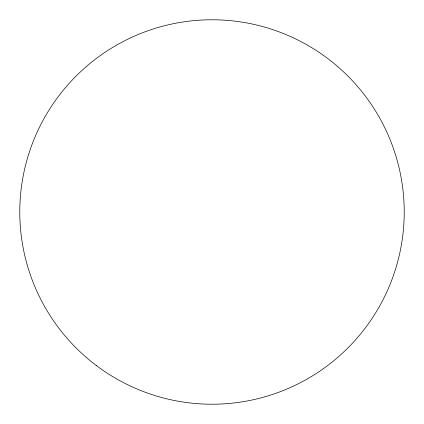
<?xml version="1.0" encoding="UTF-8"?>
<svg xmlns="http://www.w3.org/2000/svg" width="424" height="424" viewBox="0 0 424 424"><rect width="100%" height="100%" fill="white"/><g stroke="black" fill="none" stroke-linecap="round" stroke-linejoin="round"><path stroke-width="0.64" d="M96.38 365.562A192.226 192.226 0 0 0 402.8 235.352A192.226 192.226 0 0 0 136.82 35.086A192.226 192.226 0 0 0 96.38 365.562"/></g></svg>
